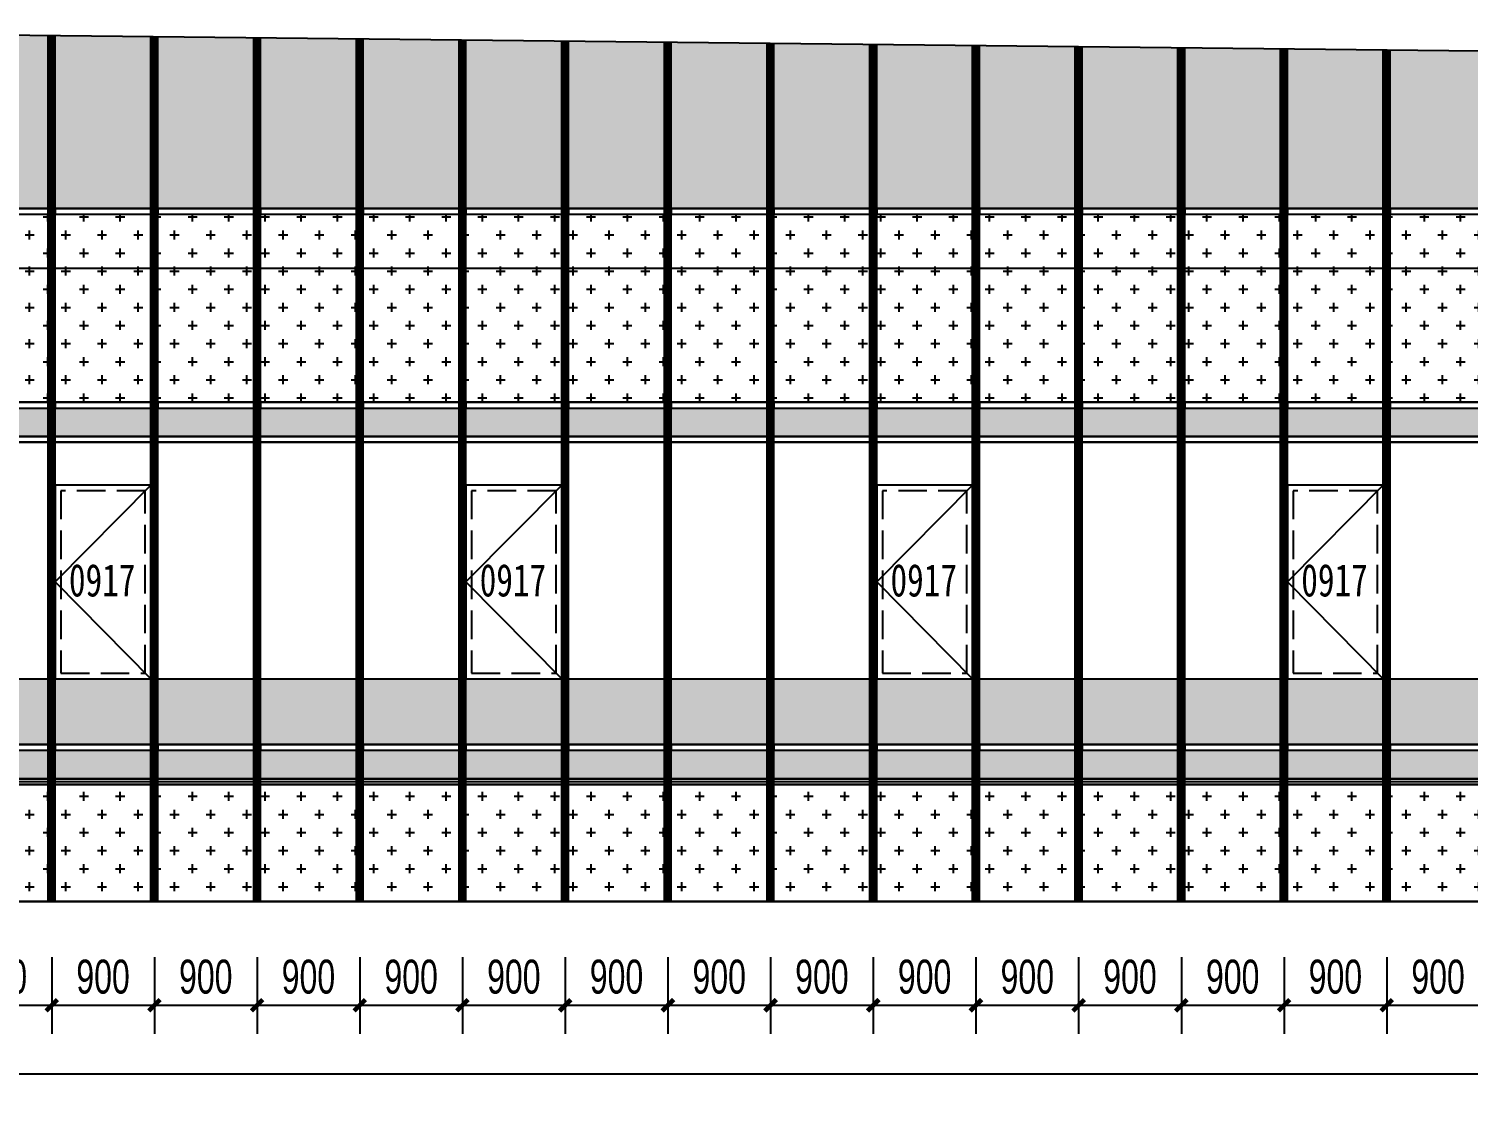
# Model space of a CAD drawing. Extents: x -483182 to 812890, y -390528 to -214858.
# Drawn here: x -384800 to -372185, y -326603 to -317192 of the extents above; entities that cross this region are included whole.
import ezdxf

# ---------------------------------------------------------------- set-up
doc = ezdxf.new("R2010")
doc.units = 0
doc.header["$LTSCALE"] = 1000
doc.header["$MEASUREMENT"] = 0
doc.linetypes.add('DASH', pattern=[0.35, 0.25, -0.1])
for name, color, linetype in [('01-标注_尺寸', 124, 'Continuous'), ('05-填充_156', 156, 'Continuous'), ('05-填充_168', 168, 'Continuous'), ('05-填充_18', 18, 'Continuous'), ('05-填充_天正', 14, 'Continuous'), ('A-C_幕墙龙骨', 133, 'Continuous'), ('A-C_窗', 140, 'Continuous'), ('E-立面轮廓', 241, 'Continuous')]:
    doc.layers.add(name, color=color, linetype=linetype)
doc.layers.add('04-不打印_辅助线', color=165, linetype='Continuous', plot=False)
doc.styles.add('_TCH_DIM_T3', font='ros.shx', dxfattribs={"width": 0.705882, "bigfont": 'jd.shx'})
doc.styles.get("Standard").update_dxf_attribs({"font": 'STXIHEI_0.TTF', "width": 0.75})
doc.dimstyles.new('_TCH_ARCH&&100', dxfattribs={"dimtxt": 297.5, "dimasz": 100, "dimexe": 250, "dimexo": 300, "dimgap": 100, "dimtad": 1, "dimdec": 0, "dimzin": 0, "dimdsep": 46, "dimtxsty": '_TCH_DIM_T3', "dimblk": 'ARCHTICK', "dimcen": 0.09, "dimclrt": 7, "dimazin": 2, "dimtfac": 1, "dimtdec": 0, "dimtix": 1, "dimtmove": 2, "dimatfit": 3, "dimfxl": 0, "dimtolj": 1, "dimtzin": 0, "dimarcsym": 0})
pattern_1 = [(50, (0, 0), (364.36934, -31.87817), [38.1, -419.1]), (355, (0, 0), (-70.48565, 382.11329), [30.48, -335.28]), (100.451, (30.36, -2.66), (293.885, 350.23338), [32.38, -356.18]), (46.1842, (0, 101.6), (542.1581, -84.08466), [57.15, -628.65]), (96.6356, (45.2, 94.6), (474.80847, 494.8511), [48.57, -534.27]), (351.184, (0, 101.6), (474.8092, 494.85024), [45.72, -502.92]), (21, (50.8, 76.2), (303.22976, -204.53104), [38.1, -419.1]), (326, (50.8, 76.2), (123.60406, 368.37593), [30.48, -335.28]), (71.4514, (76.07, 59.16), (426.83298, 163.84572), [32.38, -356.18]), (37.5, (0, 0), (6.177207, 169.110078), [0, -331.216, 0, -340.36, 0, -336.55]), (7.5, (0, 0), (133.639325, 200.36115), [0, -194.056, 0, -323.596, 0, -128.27]), (327.5, (-113.28, 0), (271.18119, -11.457488), [0, -127, 0, -396.24, 0, -525.78]), (317.5, (-164.08, 0), (296.25836, 50.85298), [0, -165.1, 0, -263.144, 0, -373.38])]
pattern_2 = [(0, (-32249, 317429.43), (158.75, 158.75), [79.375, -238.125]), (90, (-32209.32, 317389.74), (-158.75, 158.75), [79.375, -238.125])]

# ---------------------------------------------------------------- blocks, each defined once
blk = doc.blocks.new('*U722')
blk.add_lwpolyline([(0, 0), (840, 0), (840, 1700), (0, 1700)], close=True)
blk.add_lwpolyline([(840, 1700), (0, 850), (840, 0)])
at = {"linetype": 'DASH'}
blk.add_lwpolyline([(50, 50), (790, 50), (790, 1650), (50, 1650)], close=True, dxfattribs=at)
at = {"layer": '04-不打印_辅助线', "width": 0.75}
blk.add_text('0917', height=285.4, dxfattribs=at).set_placement((121, 723))
blk = doc.blocks.new('yktdujyfkiu33')
at = {"layer": '05-填充_156'}
h = blk.add_hatch(dxfattribs=at)
h.set_pattern_fill('CROSS', color=136, scale=100)
h.set_pattern_definition(pattern_2)
h.paths.add_polyline_path([(0, 5875), (840, 5875), (840, 4225), (0, 4225)])
h = blk.add_hatch(dxfattribs=at)
h.set_pattern_fill('CROSS', color=136, scale=100)
h.set_pattern_definition(pattern_2)
h.paths.add_polyline_path([(0, 875), (840, 875), (840, -150), (0, -150)])
at = {"layer": '05-填充_168'}
h = blk.add_hatch(color=256, dxfattribs=at)
h.dxf.hatch_style = 1
h.paths.add_polyline_path([(0, 4175), (840, 4175), (840, 3925), (0, 3925)])
h = blk.add_hatch(color=256, dxfattribs=at)
h.dxf.hatch_style = 1
h.paths.add_polyline_path([(0, 1175), (840, 1175), (840, 925), (0, 925)])
for points in [[(0, 5925), (840, 5925)], [(0, 5875), (840, 5875)], [(0, 5875), (840, 5875)], [(0, 4225), (840, 4225)], [(0, 4175), (840, 4175)], [(0, 3925), (840, 3925)], [(0, 3875), (840, 3875)], [(0, 1800), (840, 1800)], [(0, 1225), (840, 1225)], [(0, 1175), (840, 1175)], [(0, 925), (840, 925)], [(0, 875), (840, 875)]]:
    blk.add_lwpolyline(points)
for points in [[(0, 5875), (840, 5875), (840, 5925), (0, 5925)], [(0, 5875), (840, 5875), (840, 4225), (0, 4225)], [(0, 4175), (840, 4175), (840, 4225), (0, 4225)], [(0, 4175), (840, 4175), (840, 3925), (0, 3925)], [(840, 3875), (0, 3875), (0, 3925), (840, 3925)], [(0, 1175), (840, 1175), (840, 1225), (0, 1225)], [(0, 1175), (840, 1175), (840, 925), (0, 925)], [(840, 875), (0, 875), (0, 925), (840, 925)], [(0, 875), (840, 875), (840, -150), (0, -150)]]:
    blk.add_lwpolyline(points, close=True)
blk = doc.blocks.new('_ArchTick')
at = {"color": 0, "linetype": 'ByBlock', "const_width": 0.4}
blk.add_lwpolyline([(-0.5, -0.5), (0.5, 0.5)], dxfattribs=at)
blk = doc.blocks.new('*D1029')
at = {"layer": '01-标注_尺寸', "color": 0, "lineweight": -2, "transparency": 16777216}
for p, q in [((-390200, -325431), (-390200, -326603)), ((-343968, -325431), (-343968, -326603)), ((-390200, -326353), (-343968, -326353))]:
    blk.add_line(p, q, dxfattribs=at)
at = {"layer": 'Defpoints', "color": 0, "transparency": 16777216}
for p in [(-390200, -325131), (-343968, -325131), (-343968, -326353)]:
    blk.add_point(p, dxfattribs=at)
at = {"layer": '01-标注_尺寸', "color": 0, "lineweight": -2, "transparency": 16777216, "xscale": 100, "yscale": 100, "zscale": 100, "rotation": 180}
blk.add_blockref('_ArchTick', (-390200, -326353), dxfattribs=at)
at = {"layer": '01-标注_尺寸', "color": 0, "lineweight": -2, "transparency": 16777216, "xscale": 100, "yscale": 100, "zscale": 100}
blk.add_blockref('_ArchTick', (-343968, -326353), dxfattribs=at)
at = {"layer": '01-标注_尺寸', "color": 7, "transparency": 16777216, "insert": (-367084, -326104), "char_height": 297.5, "attachment_point": 5, "style": '_TCH_DIM_T3'}
blk.add_mtext('\\A1;46232', dxfattribs=at)
blk = doc.blocks.new('*D1035')
at = {"layer": '01-标注_尺寸', "color": 0, "lineweight": -2, "transparency": 16777216}
for p, q in [((-385499, -325331), (-385499, -326003)), ((-384599, -325331), (-384599, -326003)), ((-385499, -325753), (-384599, -325753))]:
    blk.add_line(p, q, dxfattribs=at)
at = {"layer": 'Defpoints', "color": 0, "transparency": 16777216}
for p in [(-385499, -325031), (-384599, -325031), (-384599, -325753)]:
    blk.add_point(p, dxfattribs=at)
at = {"layer": '01-标注_尺寸', "color": 0, "lineweight": -2, "transparency": 16777216, "xscale": 100, "yscale": 100, "zscale": 100, "rotation": 180}
blk.add_blockref('_ArchTick', (-385499, -325753), dxfattribs=at)
at = {"layer": '01-标注_尺寸', "color": 0, "lineweight": -2, "transparency": 16777216, "xscale": 100, "yscale": 100, "zscale": 100}
blk.add_blockref('_ArchTick', (-384599, -325753), dxfattribs=at)
at = {"layer": '01-标注_尺寸', "color": 7, "transparency": 16777216, "insert": (-385049, -325504), "char_height": 297.5, "attachment_point": 5, "style": '_TCH_DIM_T3'}
blk.add_mtext('\\A1;900', dxfattribs=at)
blk = doc.blocks.new('*D1036')
at = {"layer": '01-标注_尺寸', "color": 0, "lineweight": -2, "transparency": 16777216}
for p, q in [((-384599, -325331), (-384599, -326003)), ((-383699, -325331), (-383699, -326003)), ((-384599, -325753), (-383699, -325753))]:
    blk.add_line(p, q, dxfattribs=at)
at = {"layer": 'Defpoints', "color": 0, "transparency": 16777216}
for p in [(-384599, -325031), (-383699, -325031), (-383699, -325753)]:
    blk.add_point(p, dxfattribs=at)
at = {"layer": '01-标注_尺寸', "color": 0, "lineweight": -2, "transparency": 16777216, "xscale": 100, "yscale": 100, "zscale": 100, "rotation": 180}
blk.add_blockref('_ArchTick', (-384599, -325753), dxfattribs=at)
at = {"layer": '01-标注_尺寸', "color": 0, "lineweight": -2, "transparency": 16777216, "xscale": 100, "yscale": 100, "zscale": 100}
blk.add_blockref('_ArchTick', (-383699, -325753), dxfattribs=at)
at = {"layer": '01-标注_尺寸', "color": 7, "transparency": 16777216, "insert": (-384149, -325504), "char_height": 297.5, "attachment_point": 5, "style": '_TCH_DIM_T3'}
blk.add_mtext('\\A1;900', dxfattribs=at)
blk = doc.blocks.new('*D1037')
at = {"layer": '01-标注_尺寸', "color": 0, "lineweight": -2, "transparency": 16777216}
for p, q in [((-383699, -325331), (-383699, -326003)), ((-382799, -325331), (-382799, -326003)), ((-383699, -325753), (-382799, -325753))]:
    blk.add_line(p, q, dxfattribs=at)
at = {"layer": 'Defpoints', "color": 0, "transparency": 16777216}
for p in [(-383699, -325031), (-382799, -325031), (-382799, -325753)]:
    blk.add_point(p, dxfattribs=at)
at = {"layer": '01-标注_尺寸', "color": 0, "lineweight": -2, "transparency": 16777216, "xscale": 100, "yscale": 100, "zscale": 100, "rotation": 180}
blk.add_blockref('_ArchTick', (-383699, -325753), dxfattribs=at)
at = {"layer": '01-标注_尺寸', "color": 0, "lineweight": -2, "transparency": 16777216, "xscale": 100, "yscale": 100, "zscale": 100}
blk.add_blockref('_ArchTick', (-382799, -325753), dxfattribs=at)
at = {"layer": '01-标注_尺寸', "color": 7, "transparency": 16777216, "insert": (-383249, -325504), "char_height": 297.5, "attachment_point": 5, "style": '_TCH_DIM_T3'}
blk.add_mtext('\\A1;900', dxfattribs=at)
blk = doc.blocks.new('*D1038')
at = {"layer": '01-标注_尺寸', "color": 0, "lineweight": -2, "transparency": 16777216}
for p, q in [((-382799, -325331), (-382799, -326003)), ((-381899, -325331), (-381899, -326003)), ((-382799, -325753), (-381899, -325753))]:
    blk.add_line(p, q, dxfattribs=at)
at = {"layer": 'Defpoints', "color": 0, "transparency": 16777216}
for p in [(-382799, -325031), (-381899, -325031), (-381899, -325753)]:
    blk.add_point(p, dxfattribs=at)
at = {"layer": '01-标注_尺寸', "color": 0, "lineweight": -2, "transparency": 16777216, "xscale": 100, "yscale": 100, "zscale": 100, "rotation": 180}
blk.add_blockref('_ArchTick', (-382799, -325753), dxfattribs=at)
at = {"layer": '01-标注_尺寸', "color": 0, "lineweight": -2, "transparency": 16777216, "xscale": 100, "yscale": 100, "zscale": 100}
blk.add_blockref('_ArchTick', (-381899, -325753), dxfattribs=at)
at = {"layer": '01-标注_尺寸', "color": 7, "transparency": 16777216, "insert": (-382349, -325504), "char_height": 297.5, "attachment_point": 5, "style": '_TCH_DIM_T3'}
blk.add_mtext('\\A1;900', dxfattribs=at)
blk = doc.blocks.new('*D1039')
at = {"layer": '01-标注_尺寸', "color": 0, "lineweight": -2, "transparency": 16777216}
for p, q in [((-381899, -325331), (-381899, -326003)), ((-380999, -325331), (-380999, -326003)), ((-381899, -325753), (-380999, -325753))]:
    blk.add_line(p, q, dxfattribs=at)
at = {"layer": 'Defpoints', "color": 0, "transparency": 16777216}
for p in [(-381899, -325031), (-380999, -325031), (-380999, -325753)]:
    blk.add_point(p, dxfattribs=at)
at = {"layer": '01-标注_尺寸', "color": 0, "lineweight": -2, "transparency": 16777216, "xscale": 100, "yscale": 100, "zscale": 100, "rotation": 180}
blk.add_blockref('_ArchTick', (-381899, -325753), dxfattribs=at)
at = {"layer": '01-标注_尺寸', "color": 0, "lineweight": -2, "transparency": 16777216, "xscale": 100, "yscale": 100, "zscale": 100}
blk.add_blockref('_ArchTick', (-380999, -325753), dxfattribs=at)
at = {"layer": '01-标注_尺寸', "color": 7, "transparency": 16777216, "insert": (-381449, -325504), "char_height": 297.5, "attachment_point": 5, "style": '_TCH_DIM_T3'}
blk.add_mtext('\\A1;900', dxfattribs=at)
blk = doc.blocks.new('*D1040')
at = {"layer": '01-标注_尺寸', "color": 0, "lineweight": -2, "transparency": 16777216}
for p, q in [((-380999, -325331), (-380999, -326003)), ((-380099, -325331), (-380099, -326003)), ((-380999, -325753), (-380099, -325753))]:
    blk.add_line(p, q, dxfattribs=at)
at = {"layer": 'Defpoints', "color": 0, "transparency": 16777216}
for p in [(-380999, -325031), (-380099, -325031), (-380099, -325753)]:
    blk.add_point(p, dxfattribs=at)
at = {"layer": '01-标注_尺寸', "color": 0, "lineweight": -2, "transparency": 16777216, "xscale": 100, "yscale": 100, "zscale": 100, "rotation": 180}
blk.add_blockref('_ArchTick', (-380999, -325753), dxfattribs=at)
at = {"layer": '01-标注_尺寸', "color": 0, "lineweight": -2, "transparency": 16777216, "xscale": 100, "yscale": 100, "zscale": 100}
blk.add_blockref('_ArchTick', (-380099, -325753), dxfattribs=at)
at = {"layer": '01-标注_尺寸', "color": 7, "transparency": 16777216, "insert": (-380549, -325504), "char_height": 297.5, "attachment_point": 5, "style": '_TCH_DIM_T3'}
blk.add_mtext('\\A1;900', dxfattribs=at)
blk = doc.blocks.new('*D1041')
at = {"layer": '01-标注_尺寸', "color": 0, "lineweight": -2, "transparency": 16777216}
for p, q in [((-380099, -325331), (-380099, -326003)), ((-379199, -325331), (-379199, -326003)), ((-380099, -325753), (-379199, -325753))]:
    blk.add_line(p, q, dxfattribs=at)
at = {"layer": 'Defpoints', "color": 0, "transparency": 16777216}
for p in [(-380099, -325031), (-379199, -325031), (-379199, -325753)]:
    blk.add_point(p, dxfattribs=at)
at = {"layer": '01-标注_尺寸', "color": 0, "lineweight": -2, "transparency": 16777216, "xscale": 100, "yscale": 100, "zscale": 100, "rotation": 180}
blk.add_blockref('_ArchTick', (-380099, -325753), dxfattribs=at)
at = {"layer": '01-标注_尺寸', "color": 0, "lineweight": -2, "transparency": 16777216, "xscale": 100, "yscale": 100, "zscale": 100}
blk.add_blockref('_ArchTick', (-379199, -325753), dxfattribs=at)
at = {"layer": '01-标注_尺寸', "color": 7, "transparency": 16777216, "insert": (-379649, -325504), "char_height": 297.5, "attachment_point": 5, "style": '_TCH_DIM_T3'}
blk.add_mtext('\\A1;900', dxfattribs=at)
blk = doc.blocks.new('*D1042')
at = {"layer": '01-标注_尺寸', "color": 0, "lineweight": -2, "transparency": 16777216}
for p, q in [((-379199, -325331), (-379199, -326003)), ((-378299, -325331), (-378299, -326003)), ((-379199, -325753), (-378299, -325753))]:
    blk.add_line(p, q, dxfattribs=at)
at = {"layer": 'Defpoints', "color": 0, "transparency": 16777216}
for p in [(-379199, -325031), (-378299, -325031), (-378299, -325753)]:
    blk.add_point(p, dxfattribs=at)
at = {"layer": '01-标注_尺寸', "color": 0, "lineweight": -2, "transparency": 16777216, "xscale": 100, "yscale": 100, "zscale": 100, "rotation": 180}
blk.add_blockref('_ArchTick', (-379199, -325753), dxfattribs=at)
at = {"layer": '01-标注_尺寸', "color": 0, "lineweight": -2, "transparency": 16777216, "xscale": 100, "yscale": 100, "zscale": 100}
blk.add_blockref('_ArchTick', (-378299, -325753), dxfattribs=at)
at = {"layer": '01-标注_尺寸', "color": 7, "transparency": 16777216, "insert": (-378749, -325504), "char_height": 297.5, "attachment_point": 5, "style": '_TCH_DIM_T3'}
blk.add_mtext('\\A1;900', dxfattribs=at)
blk = doc.blocks.new('*D1043')
at = {"layer": '01-标注_尺寸', "color": 0, "lineweight": -2, "transparency": 16777216}
for p, q in [((-378299, -325331), (-378299, -326003)), ((-377399, -325331), (-377399, -326003)), ((-378299, -325753), (-377399, -325753))]:
    blk.add_line(p, q, dxfattribs=at)
at = {"layer": 'Defpoints', "color": 0, "transparency": 16777216}
for p in [(-378299, -325031), (-377399, -325031), (-377399, -325753)]:
    blk.add_point(p, dxfattribs=at)
at = {"layer": '01-标注_尺寸', "color": 0, "lineweight": -2, "transparency": 16777216, "xscale": 100, "yscale": 100, "zscale": 100, "rotation": 180}
blk.add_blockref('_ArchTick', (-378299, -325753), dxfattribs=at)
at = {"layer": '01-标注_尺寸', "color": 0, "lineweight": -2, "transparency": 16777216, "xscale": 100, "yscale": 100, "zscale": 100}
blk.add_blockref('_ArchTick', (-377399, -325753), dxfattribs=at)
at = {"layer": '01-标注_尺寸', "color": 7, "transparency": 16777216, "insert": (-377849, -325504), "char_height": 297.5, "attachment_point": 5, "style": '_TCH_DIM_T3'}
blk.add_mtext('\\A1;900', dxfattribs=at)
blk = doc.blocks.new('*D1044')
at = {"layer": '01-标注_尺寸', "color": 0, "lineweight": -2, "transparency": 16777216}
for p, q in [((-377399, -325331), (-377399, -326003)), ((-376499, -325331), (-376499, -326003)), ((-377399, -325753), (-376499, -325753))]:
    blk.add_line(p, q, dxfattribs=at)
at = {"layer": 'Defpoints', "color": 0, "transparency": 16777216}
for p in [(-377399, -325031), (-376499, -325031), (-376499, -325753)]:
    blk.add_point(p, dxfattribs=at)
at = {"layer": '01-标注_尺寸', "color": 0, "lineweight": -2, "transparency": 16777216, "xscale": 100, "yscale": 100, "zscale": 100, "rotation": 180}
blk.add_blockref('_ArchTick', (-377399, -325753), dxfattribs=at)
at = {"layer": '01-标注_尺寸', "color": 0, "lineweight": -2, "transparency": 16777216, "xscale": 100, "yscale": 100, "zscale": 100}
blk.add_blockref('_ArchTick', (-376499, -325753), dxfattribs=at)
at = {"layer": '01-标注_尺寸', "color": 7, "transparency": 16777216, "insert": (-376949, -325504), "char_height": 297.5, "attachment_point": 5, "style": '_TCH_DIM_T3'}
blk.add_mtext('\\A1;900', dxfattribs=at)
blk = doc.blocks.new('*D1045')
at = {"layer": '01-标注_尺寸', "color": 0, "lineweight": -2, "transparency": 16777216}
for p, q in [((-376499, -325331), (-376499, -326003)), ((-375599, -325331), (-375599, -326003)), ((-376499, -325753), (-375599, -325753))]:
    blk.add_line(p, q, dxfattribs=at)
at = {"layer": 'Defpoints', "color": 0, "transparency": 16777216}
for p in [(-376499, -325031), (-375599, -325031), (-375599, -325753)]:
    blk.add_point(p, dxfattribs=at)
at = {"layer": '01-标注_尺寸', "color": 0, "lineweight": -2, "transparency": 16777216, "xscale": 100, "yscale": 100, "zscale": 100, "rotation": 180}
blk.add_blockref('_ArchTick', (-376499, -325753), dxfattribs=at)
at = {"layer": '01-标注_尺寸', "color": 0, "lineweight": -2, "transparency": 16777216, "xscale": 100, "yscale": 100, "zscale": 100}
blk.add_blockref('_ArchTick', (-375599, -325753), dxfattribs=at)
at = {"layer": '01-标注_尺寸', "color": 7, "transparency": 16777216, "insert": (-376049, -325504), "char_height": 297.5, "attachment_point": 5, "style": '_TCH_DIM_T3'}
blk.add_mtext('\\A1;900', dxfattribs=at)
blk = doc.blocks.new('*D1046')
at = {"layer": '01-标注_尺寸', "color": 0, "lineweight": -2, "transparency": 16777216}
for p, q in [((-375599, -325331), (-375599, -326003)), ((-374699, -325331), (-374699, -326003)), ((-375599, -325753), (-374699, -325753))]:
    blk.add_line(p, q, dxfattribs=at)
at = {"layer": 'Defpoints', "color": 0, "transparency": 16777216}
for p in [(-375599, -325031), (-374699, -325031), (-374699, -325753)]:
    blk.add_point(p, dxfattribs=at)
at = {"layer": '01-标注_尺寸', "color": 0, "lineweight": -2, "transparency": 16777216, "xscale": 100, "yscale": 100, "zscale": 100, "rotation": 180}
blk.add_blockref('_ArchTick', (-375599, -325753), dxfattribs=at)
at = {"layer": '01-标注_尺寸', "color": 0, "lineweight": -2, "transparency": 16777216, "xscale": 100, "yscale": 100, "zscale": 100}
blk.add_blockref('_ArchTick', (-374699, -325753), dxfattribs=at)
at = {"layer": '01-标注_尺寸', "color": 7, "transparency": 16777216, "insert": (-375149, -325504), "char_height": 297.5, "attachment_point": 5, "style": '_TCH_DIM_T3'}
blk.add_mtext('\\A1;900', dxfattribs=at)
blk = doc.blocks.new('*D1047')
at = {"layer": '01-标注_尺寸', "color": 0, "lineweight": -2, "transparency": 16777216}
for p, q in [((-374699, -325331), (-374699, -326003)), ((-373799, -325331), (-373799, -326003)), ((-374699, -325753), (-373799, -325753))]:
    blk.add_line(p, q, dxfattribs=at)
at = {"layer": 'Defpoints', "color": 0, "transparency": 16777216}
for p in [(-374699, -325031), (-373799, -325031), (-373799, -325753)]:
    blk.add_point(p, dxfattribs=at)
at = {"layer": '01-标注_尺寸', "color": 0, "lineweight": -2, "transparency": 16777216, "xscale": 100, "yscale": 100, "zscale": 100, "rotation": 180}
blk.add_blockref('_ArchTick', (-374699, -325753), dxfattribs=at)
at = {"layer": '01-标注_尺寸', "color": 0, "lineweight": -2, "transparency": 16777216, "xscale": 100, "yscale": 100, "zscale": 100}
blk.add_blockref('_ArchTick', (-373799, -325753), dxfattribs=at)
at = {"layer": '01-标注_尺寸', "color": 7, "transparency": 16777216, "insert": (-374249, -325504), "char_height": 297.5, "attachment_point": 5, "style": '_TCH_DIM_T3'}
blk.add_mtext('\\A1;900', dxfattribs=at)
blk = doc.blocks.new('*D1048')
at = {"layer": '01-标注_尺寸', "color": 0, "lineweight": -2, "transparency": 16777216}
for p, q in [((-373799, -325331), (-373799, -326003)), ((-372899, -325331), (-372899, -326003)), ((-373799, -325753), (-372899, -325753))]:
    blk.add_line(p, q, dxfattribs=at)
at = {"layer": 'Defpoints', "color": 0, "transparency": 16777216}
for p in [(-373799, -325031), (-372899, -325031), (-372899, -325753)]:
    blk.add_point(p, dxfattribs=at)
at = {"layer": '01-标注_尺寸', "color": 0, "lineweight": -2, "transparency": 16777216, "xscale": 100, "yscale": 100, "zscale": 100, "rotation": 180}
blk.add_blockref('_ArchTick', (-373799, -325753), dxfattribs=at)
at = {"layer": '01-标注_尺寸', "color": 0, "lineweight": -2, "transparency": 16777216, "xscale": 100, "yscale": 100, "zscale": 100}
blk.add_blockref('_ArchTick', (-372899, -325753), dxfattribs=at)
at = {"layer": '01-标注_尺寸', "color": 7, "transparency": 16777216, "insert": (-373349, -325504), "char_height": 297.5, "attachment_point": 5, "style": '_TCH_DIM_T3'}
blk.add_mtext('\\A1;900', dxfattribs=at)
blk = doc.blocks.new('*D1049')
at = {"layer": '01-标注_尺寸', "color": 0, "lineweight": -2, "transparency": 16777216}
for p, q in [((-372899, -325331), (-372899, -326003)), ((-371999, -325331), (-371999, -326003)), ((-372899, -325753), (-371999, -325753))]:
    blk.add_line(p, q, dxfattribs=at)
at = {"layer": 'Defpoints', "color": 0, "transparency": 16777216}
for p in [(-372899, -325031), (-371999, -325031), (-371999, -325753)]:
    blk.add_point(p, dxfattribs=at)
at = {"layer": '01-标注_尺寸', "color": 0, "lineweight": -2, "transparency": 16777216, "xscale": 100, "yscale": 100, "zscale": 100, "rotation": 180}
blk.add_blockref('_ArchTick', (-372899, -325753), dxfattribs=at)
at = {"layer": '01-标注_尺寸', "color": 0, "lineweight": -2, "transparency": 16777216, "xscale": 100, "yscale": 100, "zscale": 100}
blk.add_blockref('_ArchTick', (-371999, -325753), dxfattribs=at)
at = {"layer": '01-标注_尺寸', "color": 7, "transparency": 16777216, "insert": (-372449, -325504), "char_height": 297.5, "attachment_point": 5, "style": '_TCH_DIM_T3'}
blk.add_mtext('\\A1;900', dxfattribs=at)

msp = doc.modelspace()

# ---------------------------------------------------------------- hatches: boundary and pattern name
at = {"layer": '05-填充_天正'}
h = msp.add_hatch(dxfattribs=at)
h.set_pattern_fill('AR-CONC', color=256, scale=200)
h.set_pattern_definition(pattern_1)
h.paths.add_polyline_path([(-389128.9, -317203.5), (-390199.9, -317191.9), (-390199.9, -318766.9), (-389128.9, -318766.9)])
h.paths.add_polyline_path([(-388228.9, -317213.2), (-389068.9, -317204.2), (-389068.9, -318766.9), (-388228.9, -318766.9)])
h.paths.add_polyline_path([(-387328.9, -317223), (-388168.9, -317213.9), (-388168.9, -318766.9), (-387328.9, -318766.9)])
h.paths.add_polyline_path([(-386428.9, -317232.7), (-387268.9, -317223.6), (-387268.9, -318766.9), (-386428.9, -318766.9)])
h.paths.add_polyline_path([(-385528.9, -317242.4), (-386368.9, -317233.4), (-386368.9, -318766.9), (-385528.9, -318766.9)])
h.paths.add_polyline_path([(-384628.9, -317252.2), (-385468.9, -317243.1), (-385468.9, -318766.9), (-384628.9, -318766.9)])
h.paths.add_polyline_path([(-383728.9, -317261.9), (-384568.9, -317252.8), (-384568.9, -318766.9), (-383728.9, -318766.9)])
h.paths.add_polyline_path([(-382828.9, -317271.6), (-383668.9, -317262.6), (-383668.9, -318766.9), (-382828.9, -318766.9)])
h.paths.add_polyline_path([(-381928.9, -317281.4), (-382768.9, -317272.3), (-382768.9, -318766.9), (-381928.9, -318766.9)])
h.paths.add_polyline_path([(-381028.9, -317291.1), (-381868.9, -317282), (-381868.9, -318766.9), (-381028.9, -318766.9)])
h.paths.add_polyline_path([(-380128.9, -317300.8), (-380968.9, -317291.8), (-380968.9, -318766.9), (-380128.9, -318766.9)])
h.paths.add_polyline_path([(-379228.9, -317310.6), (-380068.9, -317301.5), (-380068.9, -318766.9), (-379228.9, -318766.9)])
h.paths.add_polyline_path([(-378328.9, -317320.3), (-379168.9, -317311.2), (-379168.9, -318766.9), (-378328.9, -318766.9)])
h.paths.add_polyline_path([(-377428.9, -317330), (-378268.9, -317321), (-378268.9, -318766.9), (-377428.9, -318766.9)])
h.paths.add_polyline_path([(-376528.9, -317339.8), (-377368.9, -317330.7), (-377368.9, -318766.9), (-376528.9, -318766.9)])
h.paths.add_polyline_path([(-375628.9, -317349.5), (-376468.9, -317340.4), (-376468.9, -318766.9), (-375628.9, -318766.9)])
h.paths.add_polyline_path([(-374728.9, -317359.2), (-375568.9, -317350.2), (-375568.9, -318766.9), (-374728.9, -318766.9)])
h.paths.add_polyline_path([(-373828.9, -317369), (-374668.9, -317359.9), (-374668.9, -318766.9), (-373828.9, -318766.9)])
h.paths.add_polyline_path([(-372928.9, -317378.7), (-373768.9, -317369.6), (-373768.9, -318766.9), (-372928.9, -318766.9)])
h.paths.add_polyline_path([(-372028.9, -317388.4), (-372868.9, -317379.4), (-372868.9, -318766.9), (-372028.9, -318766.9)])
h.paths.add_polyline_path([(-371128.9, -317398.2), (-371968.9, -317389.1), (-371968.9, -318766.9), (-371128.9, -318766.9)])
h.paths.add_polyline_path([(-370228.9, -317407.9), (-371068.9, -317398.8), (-371068.9, -318766.9), (-370228.9, -318766.9)])
h.paths.add_polyline_path([(-369328.9, -317417.6), (-370168.9, -317408.6), (-370168.9, -318766.9), (-369328.9, -318766.9)])
h.paths.add_polyline_path([(-368428.9, -317427.4), (-369268.9, -317418.3), (-369268.9, -318766.9), (-368428.9, -318766.9)])
h.paths.add_polyline_path([(-367528.9, -317437.1), (-368368.9, -317428), (-368368.9, -318766.9), (-367528.9, -318766.9)])
h.paths.add_polyline_path([(-366628.9, -317446.9), (-367468.9, -317437.8), (-367468.9, -318766.9), (-366628.9, -318766.9)])
h.paths.add_polyline_path([(-365728.9, -317456.6), (-366568.9, -317447.5), (-366568.9, -318766.9), (-365728.9, -318766.9)])
h.paths.add_polyline_path([(-364828.9, -317466.3), (-365668.9, -317457.2), (-365668.9, -318766.9), (-364828.9, -318766.9)])
h.paths.add_polyline_path([(-363928.9, -317476.1), (-364768.9, -317467), (-364768.9, -318766.9), (-363928.9, -318766.9)])
h.paths.add_polyline_path([(-363028.9, -317485.8), (-363868.9, -317476.7), (-363868.9, -318766.9), (-363028.9, -318766.9)])
h.paths.add_polyline_path([(-362128.9, -317495.5), (-362968.9, -317486.4), (-362968.9, -318766.9), (-362128.9, -318766.9)])
h.paths.add_polyline_path([(-361228.9, -317505.3), (-362068.9, -317496.2), (-362068.9, -318766.9), (-361228.9, -318766.9)])
h.paths.add_polyline_path([(-360328.9, -317515), (-361168.9, -317505.9), (-361168.9, -318766.9), (-360328.9, -318766.9)])
h.paths.add_polyline_path([(-359428.9, -317524.7), (-360268.9, -317515.6), (-360268.9, -318766.9), (-359428.9, -318766.9)])
h.paths.add_polyline_path([(-358528.9, -317534.5), (-359368.9, -317525.4), (-359368.9, -318766.9), (-358528.9, -318766.9)])
h.paths.add_polyline_path([(-357628.9, -317544.2), (-358468.9, -317535.1), (-358468.9, -318766.9), (-357628.9, -318766.9)])
h.paths.add_polyline_path([(-356728.9, -317553.9), (-357568.9, -317544.8), (-357568.9, -318766.9), (-356728.9, -318766.9)])
h.paths.add_polyline_path([(-355828.9, -317563.7), (-356668.9, -317554.6), (-356668.9, -318766.9), (-355828.9, -318766.9)])
h.paths.add_polyline_path([(-354928.9, -317573.4), (-355768.9, -317564.3), (-355768.9, -318766.9), (-354928.9, -318766.9)])
h.paths.add_polyline_path([(-354028.9, -317583.1), (-354868.9, -317574), (-354868.9, -318766.9), (-354028.9, -318766.9)])
h.paths.add_polyline_path([(-353128.9, -317592.9), (-353968.9, -317583.8), (-353968.9, -318766.9), (-353128.9, -318766.9)])
h.paths.add_polyline_path([(-352228.9, -317602.6), (-353068.9, -317593.5), (-353068.9, -318766.9), (-352228.9, -318766.9)])
h.paths.add_polyline_path([(-351328.9, -317612.3), (-352168.9, -317603.2), (-352168.9, -318766.9), (-351328.9, -318766.9)])
h.paths.add_polyline_path([(-350428.9, -317622.1), (-351268.9, -317613), (-351268.9, -318766.9), (-350428.9, -318766.9)])
h.paths.add_polyline_path([(-349528.9, -318766.9), (-349528.9, -317631.8), (-350368.9, -317622.7), (-350368.9, -318766.9)])
h.paths.add_polyline_path([(-348628.9, -317641.5), (-349468.9, -317632.4), (-349468.9, -318766.9), (-348628.9, -318766.9)])
h.paths.add_polyline_path([(-347728.9, -317651.3), (-348568.9, -317642.2), (-348568.9, -318766.9), (-347728.9, -318766.9)])
h.paths.add_polyline_path([(-346828.9, -317661), (-347668.9, -317651.9), (-347668.9, -318766.9), (-346828.9, -318766.9)])
h.paths.add_polyline_path([(-345928.9, -317670.7), (-346768.9, -317661.6), (-346768.9, -318766.9), (-345928.9, -318766.9)])
h.paths.add_polyline_path([(-345028.9, -317680.5), (-345868.9, -317671.4), (-345868.9, -318766.9), (-345028.9, -318766.9)])
h.paths.add_polyline_path([(-343968, -318766.9), (-343968, -317691.9), (-344968.9, -317681.1), (-344968.9, -318766.9)])
h = msp.add_hatch(dxfattribs=at)
h.set_pattern_fill('AR-CONC', color=256, scale=200)
h.set_pattern_definition(pattern_1)
h.paths.add_polyline_path([(-343968, -323466.9), (-344968.9, -323466.9), (-344968.9, -322891.9), (-343968, -322891.9)])
h.paths.add_polyline_path([(-345868.9, -323466.9), (-345028.9, -323466.9), (-345028.9, -322891.9), (-345868.9, -322891.9)])
h.paths.add_polyline_path([(-346768.9, -323466.9), (-345928.9, -323466.9), (-345928.9, -322891.9), (-346768.9, -322891.9)])
h.paths.add_polyline_path([(-347668.9, -323466.9), (-346828.9, -323466.9), (-346828.9, -322891.9), (-347668.9, -322891.9)])
h.paths.add_polyline_path([(-348568.9, -323466.9), (-347728.9, -323466.9), (-347728.9, -322891.9), (-348568.9, -322891.9)])
h.paths.add_polyline_path([(-349468.9, -323466.9), (-348628.9, -323466.9), (-348628.9, -322891.9), (-349468.9, -322891.9)])
h.paths.add_polyline_path([(-350368.9, -323466.9), (-349528.9, -323466.9), (-349528.9, -322891.9), (-350368.9, -322891.9)])
h.paths.add_polyline_path([(-351268.9, -323466.9), (-350428.9, -323466.9), (-350428.9, -322891.9), (-351268.9, -322891.9)])
h.paths.add_polyline_path([(-352168.9, -323466.9), (-351328.9, -323466.9), (-351328.9, -322891.9), (-352168.9, -322891.9)])
h.paths.add_polyline_path([(-353068.9, -323466.9), (-352228.9, -323466.9), (-352228.9, -322891.9), (-353068.9, -322891.9)])
h.paths.add_polyline_path([(-353968.9, -323466.9), (-353128.9, -323466.9), (-353128.9, -322891.9), (-353968.9, -322891.9)])
h.paths.add_polyline_path([(-354868.9, -323466.9), (-354028.9, -323466.9), (-354028.9, -322891.9), (-354868.9, -322891.9)])
h.paths.add_polyline_path([(-355768.9, -323466.9), (-354928.9, -323466.9), (-354928.9, -322891.9), (-355768.9, -322891.9)])
h.paths.add_polyline_path([(-356668.9, -323466.9), (-355828.9, -323466.9), (-355828.9, -322891.9), (-356668.9, -322891.9)])
h.paths.add_polyline_path([(-357568.9, -323466.9), (-356728.9, -323466.9), (-356728.9, -322891.9), (-357568.9, -322891.9)])
h.paths.add_polyline_path([(-358468.9, -323466.9), (-357628.9, -323466.9), (-357628.9, -322891.9), (-358468.9, -322891.9)])
h.paths.add_polyline_path([(-359368.9, -323466.9), (-358528.9, -323466.9), (-358528.9, -322891.9), (-359368.9, -322891.9)])
h.paths.add_polyline_path([(-360268.9, -323466.9), (-359428.9, -323466.9), (-359428.9, -322891.9), (-360268.9, -322891.9)])
h.paths.add_polyline_path([(-361168.9, -323466.9), (-360328.9, -323466.9), (-360328.9, -322891.9), (-361168.9, -322891.9)])
h.paths.add_polyline_path([(-362068.9, -323466.9), (-361228.9, -323466.9), (-361228.9, -322891.9), (-362068.9, -322891.9)])
h.paths.add_polyline_path([(-362968.9, -323466.9), (-362128.9, -323466.9), (-362128.9, -322891.9), (-362968.9, -322891.9)])
h.paths.add_polyline_path([(-363868.9, -323466.9), (-363028.9, -323466.9), (-363028.9, -322891.9), (-363868.9, -322891.9)])
h.paths.add_polyline_path([(-364768.9, -323466.9), (-363928.9, -323466.9), (-363928.9, -322891.9), (-364768.9, -322891.9)])
h.paths.add_polyline_path([(-365668.9, -323466.9), (-364828.9, -323466.9), (-364828.9, -322891.9), (-365668.9, -322891.9)])
h.paths.add_polyline_path([(-366568.9, -323466.9), (-365728.9, -323466.9), (-365728.9, -322891.9), (-366568.9, -322891.9)])
h.paths.add_polyline_path([(-367468.9, -323466.9), (-366628.9, -323466.9), (-366628.9, -322891.9), (-367468.9, -322891.9)])
h.paths.add_polyline_path([(-368368.9, -323466.9), (-367528.9, -323466.9), (-367528.9, -322891.9), (-368368.9, -322891.9)])
h.paths.add_polyline_path([(-369268.9, -323466.9), (-368428.9, -323466.9), (-368428.9, -322891.9), (-369268.9, -322891.9)])
h.paths.add_polyline_path([(-370168.9, -323466.9), (-369328.9, -323466.9), (-369328.9, -322891.9), (-370168.9, -322891.9)])
h.paths.add_polyline_path([(-371068.9, -323466.9), (-370228.9, -323466.9), (-370228.9, -322891.9), (-371068.9, -322891.9)])
h.paths.add_polyline_path([(-371968.9, -323466.9), (-371128.9, -323466.9), (-371128.9, -322891.9), (-371968.9, -322891.9)])
h.paths.add_polyline_path([(-372868.9, -323466.9), (-372028.9, -323466.9), (-372028.9, -322891.9), (-372868.9, -322891.9)])
h.paths.add_polyline_path([(-373768.9, -323466.9), (-372928.9, -323466.9), (-372928.9, -322891.9), (-373768.9, -322891.9)])
h.paths.add_polyline_path([(-374668.9, -323466.9), (-373828.9, -323466.9), (-373828.9, -322891.9), (-374668.9, -322891.9)])
h.paths.add_polyline_path([(-375568.9, -323466.9), (-374728.9, -323466.9), (-374728.9, -322891.9), (-375568.9, -322891.9)])
h.paths.add_polyline_path([(-376468.9, -323466.9), (-375628.9, -323466.9), (-375628.9, -322891.9), (-376468.9, -322891.9)])
h.paths.add_polyline_path([(-377368.9, -323466.9), (-376528.9, -323466.9), (-376528.9, -322891.9), (-377368.9, -322891.9)])
h.paths.add_polyline_path([(-378268.9, -323466.9), (-377428.9, -323466.9), (-377428.9, -322891.9), (-378268.9, -322891.9)])
h.paths.add_polyline_path([(-379168.9, -323466.9), (-378328.9, -323466.9), (-378328.9, -322891.9), (-379168.9, -322891.9)])
h.paths.add_polyline_path([(-380068.9, -323466.9), (-379228.9, -323466.9), (-379228.9, -322891.9), (-380068.9, -322891.9)])
h.paths.add_polyline_path([(-380968.9, -323466.9), (-380128.9, -323466.9), (-380128.9, -322891.9), (-380968.9, -322891.9)])
h.paths.add_polyline_path([(-381868.9, -323466.9), (-381028.9, -323466.9), (-381028.9, -322891.9), (-381868.9, -322891.9)])
h.paths.add_polyline_path([(-382768.9, -323466.9), (-381928.9, -323466.9), (-381928.9, -322891.9), (-382768.9, -322891.9)])
h.paths.add_polyline_path([(-383668.9, -323466.9), (-382828.9, -323466.9), (-382828.9, -322891.9), (-383668.9, -322891.9)])
h.paths.add_polyline_path([(-384568.9, -323466.9), (-383728.9, -323466.9), (-383728.9, -322891.9), (-384568.9, -322891.9)])
h.paths.add_polyline_path([(-385468.9, -323466.9), (-384628.9, -323466.9), (-384628.9, -322891.9), (-385468.9, -322891.9)])
h.paths.add_polyline_path([(-386368.9, -323466.9), (-385528.9, -323466.9), (-385528.9, -322891.9), (-386368.9, -322891.9)])
h.paths.add_polyline_path([(-387268.9, -323466.9), (-386428.9, -323466.9), (-386428.9, -322891.9), (-387268.9, -322891.9)])
h.paths.add_polyline_path([(-388168.9, -323466.9), (-387328.9, -323466.9), (-387328.9, -322891.9), (-388168.9, -322891.9)])
h.paths.add_polyline_path([(-389068.9, -323466.9), (-388228.9, -323466.9), (-388228.9, -322891.9), (-389068.9, -322891.9)])
h.paths.add_polyline_path([(-390199.9, -323466.9), (-389128.9, -323466.9), (-389128.9, -322891.9), (-390199.9, -322891.9)])

# ---------------------------------------------------------------- linework, layer by layer
at = {"layer": '04-不打印_辅助线'}
for points in [[(-390489.9, -319291.9), (-344034.9, -319291.9)], [(-390489.9, -323791.9), (-344034.9, -323791.9)]]:
    msp.add_lwpolyline(points, dxfattribs=at)
at = {"layer": '05-填充_18', "const_width": 60}
for points in [[(-384598.9, -324841.9), (-384598.9, -317252.5)], [(-383698.9, -324841.9), (-383698.9, -317262.2)], [(-382798.9, -324841.9), (-382798.9, -317272)], [(-381898.9, -324841.9), (-381898.9, -317281.7)], [(-380998.9, -324841.9), (-380998.9, -317291.4)], [(-380098.9, -324841.9), (-380098.9, -317301.2)], [(-379198.9, -324841.9), (-379198.9, -317310.9)], [(-378298.9, -324841.9), (-378298.9, -317320.6)], [(-377398.9, -324841.9), (-377398.9, -317330.4)], [(-376498.9, -324841.9), (-376498.9, -317340.1)], [(-375598.9, -324841.9), (-375598.9, -317349.8)], [(-374698.9, -324841.9), (-374698.9, -317359.6)], [(-373798.9, -324841.9), (-373798.9, -317369.3)], [(-372898.9, -324841.9), (-372898.9, -317379)]]:
    msp.add_lwpolyline(points, dxfattribs=at)
at = {"layer": 'A-C_幕墙龙骨'}
for p, q in [((-384628.9, -324841.9), (-384628.9, -317252.2)), ((-384568.9, -324841.9), (-384568.9, -317252.8)), ((-383728.9, -324841.9), (-383728.9, -317261.9)), ((-383668.9, -324841.9), (-383668.9, -317262.6)), ((-382828.9, -324841.9), (-382828.9, -317271.6)), ((-382768.9, -324841.9), (-382768.9, -317272.3)), ((-381928.9, -324841.9), (-381928.9, -317281.4)), ((-381868.9, -324841.9), (-381868.9, -317282)), ((-381028.9, -324841.9), (-381028.9, -317291.1)), ((-380968.9, -324841.9), (-380968.9, -317291.8)), ((-380128.9, -324841.9), (-380128.9, -317300.8)), ((-380068.9, -324841.9), (-380068.9, -317301.5)), ((-379228.9, -324841.9), (-379228.9, -317310.6)), ((-379168.9, -324841.9), (-379168.9, -317311.2)), ((-378328.9, -324841.9), (-378328.9, -317320.3)), ((-378268.9, -324841.9), (-378268.9, -317321)), ((-377428.9, -324841.9), (-377428.9, -317330)), ((-377368.9, -324841.9), (-377368.9, -317330.7)), ((-376528.9, -324841.9), (-376528.9, -317339.8)), ((-376468.9, -324841.9), (-376468.9, -317340.4)), ((-375628.9, -324841.9), (-375628.9, -317349.5)), ((-375568.9, -324841.9), (-375568.9, -317350.2)), ((-374728.9, -324841.9), (-374728.9, -317359.2)), ((-374668.9, -324841.9), (-374668.9, -317359.9)), ((-373828.9, -324841.9), (-373828.9, -317369)), ((-373768.9, -324841.9), (-373768.9, -317369.6)), ((-372928.9, -324841.9), (-372928.9, -317378.7)), ((-372868.9, -324841.9), (-372868.9, -317379.4))]:
    msp.add_line(p, q, dxfattribs=at)
at = {"layer": 'E-立面轮廓'}
msp.add_lwpolyline([(-343968, -317691.9), (-390199.9, -317191.9), (-390199.9, -324841.9), (-343968, -324841.9)], close=True, dxfattribs=at)

# ---------------------------------------------------------------- block references
at = {"layer": 'A-C_窗'}
for name, p in [('yktdujyfkiu33', (-385468.9, -324691.9)), ('yktdujyfkiu33', (-384568.9, -324691.9)), ('yktdujyfkiu33', (-383668.9, -324691.9)), ('yktdujyfkiu33', (-382768.9, -324691.9)), ('yktdujyfkiu33', (-381868.9, -324691.9)), ('yktdujyfkiu33', (-380968.9, -324691.9)), ('yktdujyfkiu33', (-380068.9, -324691.9)), ('yktdujyfkiu33', (-379168.9, -324691.9)), ('yktdujyfkiu33', (-378268.9, -324691.9)), ('yktdujyfkiu33', (-377368.9, -324691.9)), ('yktdujyfkiu33', (-376468.9, -324691.9)), ('yktdujyfkiu33', (-375568.9, -324691.9)), ('yktdujyfkiu33', (-374668.9, -324691.9)), ('yktdujyfkiu33', (-373768.9, -324691.9)), ('yktdujyfkiu33', (-372868.9, -324691.9)), ('*U722', (-384568.9, -322891.9)), ('*U722', (-380968.9, -322891.9)), ('*U722', (-377368.9, -322891.9)), ('*U722', (-373768.9, -322891.9))]:
    msp.add_blockref(name, p, dxfattribs=at)

# ---------------------------------------------------------------- dimensions: what is measured, and where the dimension line sits
at = {"layer": '01-标注_尺寸'}
for p1, p2, distance, picture, middle in [((-385498.9, -325031), (-384598.9, -325031), -722, '*D1035', (-385048.9, -325504.3)), ((-384598.9, -325031), (-383698.9, -325031), -722, '*D1036', (-384148.9, -325504.3)), ((-383698.9, -325031), (-382798.9, -325031), -722, '*D1037', (-383248.9, -325504.3)), ((-382798.9, -325031), (-381898.9, -325031), -722, '*D1038', (-382348.9, -325504.3)), ((-381898.9, -325031), (-380998.9, -325031), -722, '*D1039', (-381448.9, -325504.3)), ((-380998.9, -325031), (-380098.9, -325031), -722, '*D1040', (-380548.9, -325504.3)), ((-380098.9, -325031), (-379198.9, -325031), -722, '*D1041', (-379648.9, -325504.3)), ((-379198.9, -325031), (-378298.9, -325031), -722, '*D1042', (-378748.9, -325504.3)), ((-378298.9, -325031), (-377398.9, -325031), -722, '*D1043', (-377848.9, -325504.3)), ((-377398.9, -325031), (-376498.9, -325031), -722, '*D1044', (-376948.9, -325504.3)), ((-376498.9, -325031), (-375598.9, -325031), -722, '*D1045', (-376048.9, -325504.3)), ((-375598.9, -325031), (-374698.9, -325031), -722, '*D1046', (-375148.9, -325504.3)), ((-374698.9, -325031), (-373798.9, -325031), -722, '*D1047', (-374248.9, -325504.3)), ((-373798.9, -325031), (-372898.9, -325031), -722, '*D1048', (-373348.9, -325504.3)), ((-372898.9, -325031), (-371998.9, -325031), -722, '*D1049', (-372448.9, -325504.3)), ((-390199.9, -325131), (-343968, -325131), -1222, '*D1029', (-367083.9, -326104.3))]:
    dim = msp.add_aligned_dim(p1=p1, p2=p2, distance=distance, dimstyle='_TCH_ARCH&&100', dxfattribs=at)
    dim.commit()
    dim.dimension.update_dxf_attribs({"geometry": picture, "text_midpoint": middle})

doc.saveas('drawing.dxf')
